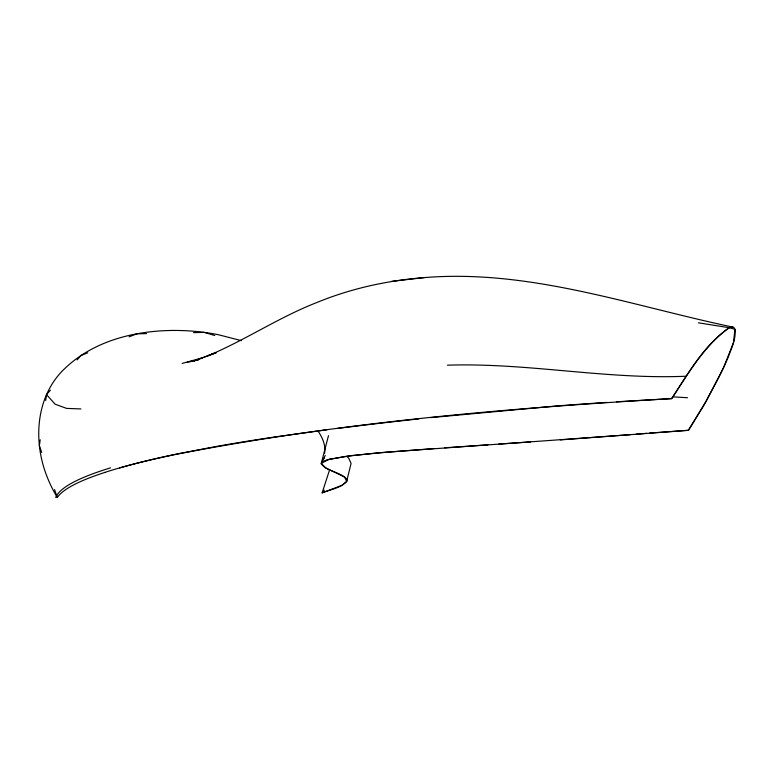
<?xml version="1.0" encoding="UTF-8"?>
<svg xmlns="http://www.w3.org/2000/svg" width="774" height="774" viewBox="0 0 774 774"><rect width="100%" height="100%" fill="white"/><g stroke="black" fill="none" stroke-linecap="round" stroke-linejoin="round"><path stroke-width="1.16" d="M324.558 453.545C326.018 445.398 322.4 437.3 317.795 430.77M40.2 439.767L39.368 445.708L41.709 452.461M45.695 400.545L46.527 394.605L50.436 390.154M329.579 469.915L322.139 492.854L341.885 485.366L346.665 481.322L351.086 463.394L348.687 458.14L346.994 456.592M346.665 481.322L344.536 476.987L325.544 467.786L321.258 463.316L328.486 435.694M321.713 462.417L323.987 458.169M323.6 459.108L325.186 455.412M649.56 433.082L688.396 430.276L706.439 400.806L723.564 367.65L733.491 342.553L734.913 329.289L729.089 327.692C704.166 345.804 688.309 373.291 671.716 398.649C503.381 408.353 334.687 423.02 169.09 455.702M324.306 490.136L322.139 492.854C330.237 489.574 339.883 488.249 346.326 481.941A242.678 24.1 -1.8 0 0 346.481 478.922C339.718 471.569 327.238 471.85 321.249 463.81L322.419 461.778L326.918 459.862L345.988 456.321L375.883 453.09L434.021 448.552M77.061 359.9L80.98 355.45L87.694 352.857M321.258 463.316L329.279 459.234L351.841 455.576L385.616 452.239L630.568 434.659M129.113 336.835L136.95 333.807L146.576 333.613M216.333 352.557L194.342 360.877L216.333 352.557L208.177 355.682C245.348 340.057 279.046 317.263 316.672 302.586C350.98 288.45 387.513 280.488 424.442 277.585C529.948 269.042 631.11 305.759 732.823 327.083M182.151 363.432L202.585 357.772M189.736 361.729L198.618 359.687L187.095 362.3M326.967 429.764L276.744 436.691A864.132 85.827 -1.8 0 0 216.459 446.424L179.491 453.506A963.736 95.715 -1.8 0 0 104.887 472.392M337.803 428.38L360.181 425.613A1059.751 105.254 -1.8 0 1 406.921 420.205L418.84 418.889M391.509 281.378L424.442 277.585M430.799 417.612L556.467 405.982A521.405 51.79 -1.8 0 1 597.131 403.051L606.903 402.403M636.218 434.195L646.677 433.314M560.25 439.913L688.473 430.315L703.508 405.876L718.698 377.615A113.033 12.781 -58.3 0 0 723.08 368.618A111.582 12.616 -58.3 0 0 728.498 356.456C731.575 347.942 736.006 339.08 735.048 329.792A201.724 22.804 -58.3 0 0 733.588 327.412A194.825 22.03 -58.3 0 0 729.776 327.441C704.098 344.691 688.434 373.281 671.658 398.571L616.53 401.783M530.625 441.935L498.737 444.102M444.624 447.807L487.901 444.837M193.519 332.627L204.355 332.394L214.746 335.519M686.025 376.232C606.255 379.666 527.288 362.551 447.449 365.183M80.873 408.933L66.612 408.401L55.138 404.212L46.527 394.605M672.393 396.82L687.544 397.73M698.419 322.816L729.089 327.692M241.527 340.686L218.365 334.716A227.072 224.895 -9.4 0 0 189.204 330.904C143.974 328.079 94.022 338.006 61.514 371.791C35.507 399.49 33.437 442.283 46.924 476.329A130.845 130.206 -6.2 0 0 57.344 497.459A937.411 93.103 -1.8 0 1 104.935 472.392M54.577 489.594L57.305 497.479M55.718 497.508A943.574 94.312 -1.6 0 1 110.518 467.864M119.544 467.941A967.452 96.092 -1.8 0 1 169.216 455.702"/></g></svg>
